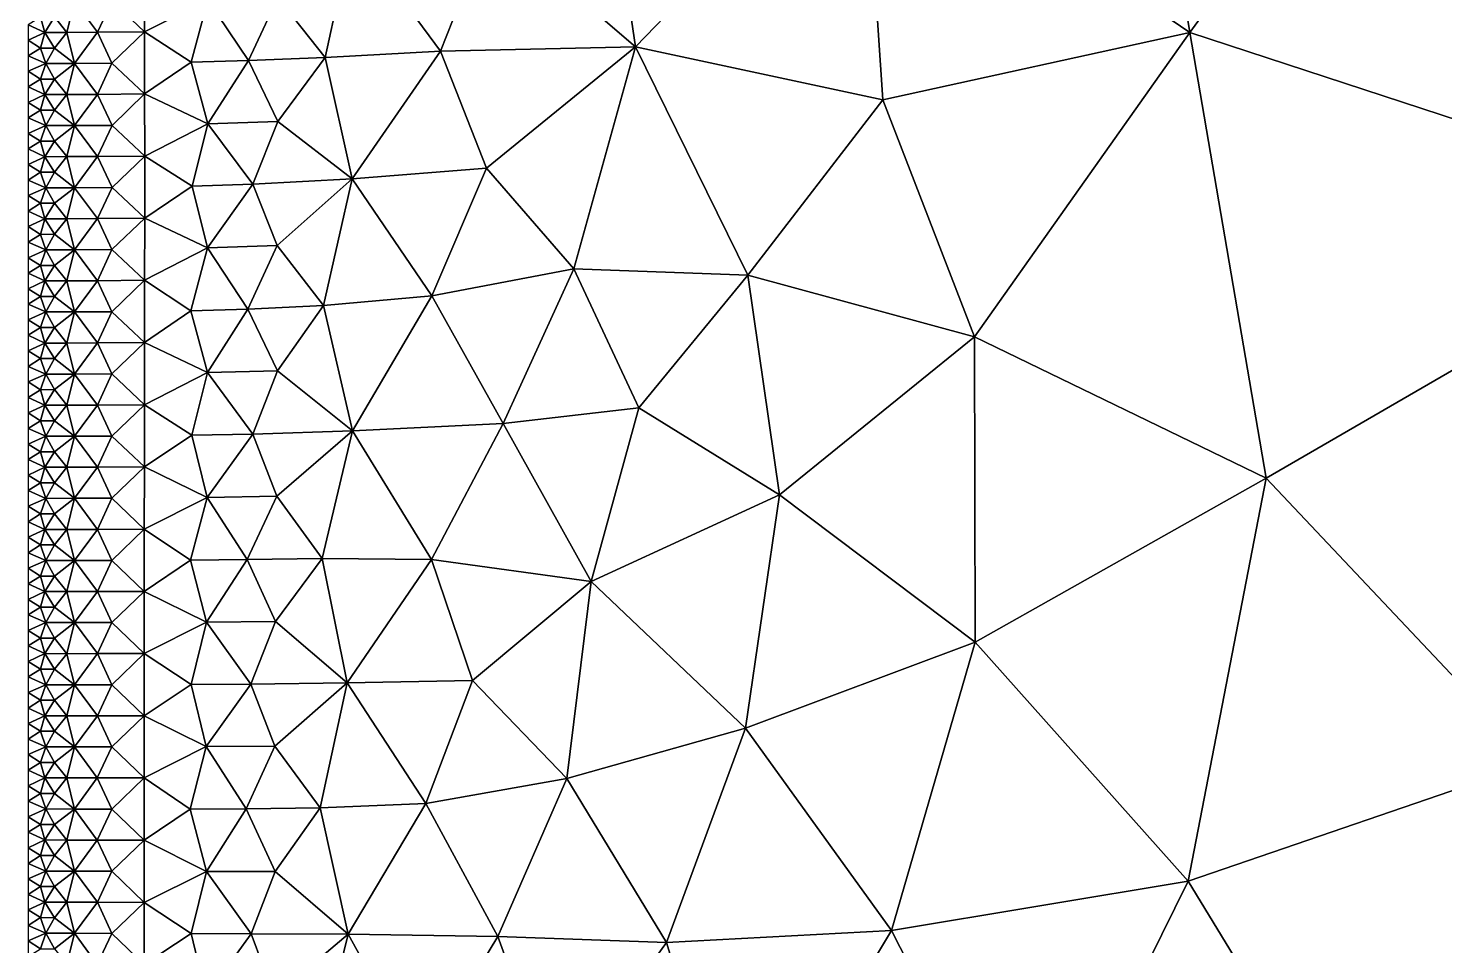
# Model space of a CAD drawing. Header units: metres. Extents: x 1 to 72, y -280 to 0.
# Drawn here: x 1 to 19.27, y -214.21 to -202.38 of the extents above; entities that cross this region are included whole.
import ezdxf

# ---------------------------------------------------------------- set-up
doc = ezdxf.new("R2010")
doc.units = ezdxf.units.M

msp = doc.modelspace()

# ---------------------------------------------------------------- linework, layer by layer
at = {"layer": 'layer', "color": 0}
for points in [[(15.9812, -202.437), (19.7021, -197.307), (15.1691, -197.521)], [(22.9472, -204.719), (19.7021, -197.307), (15.9812, -202.437)], [(15.9812, -202.437), (15.1691, -197.521), (11.7697, -199.582)], [(8.82941, -202.621), (8.32255, -199.199), (6.96793, -201.025)], [(8.82941, -202.621), (11.7697, -199.582), (8.32255, -199.199)], [(12.0194, -203.307), (11.7697, -199.582), (8.82941, -202.621)], [(12.0194, -203.307), (15.9812, -202.437), (11.7697, -199.582)], [(5.18044, -201.141), (6.31628, -202.677), (6.96793, -201.025)], [(6.96793, -201.025), (6.31628, -202.677), (8.82941, -202.621)], [(5.18044, -201.141), (4.21959, -201.988), (4.82925, -202.758)], [(5.18044, -201.141), (4.82925, -202.758), (6.31628, -202.677)], [(2.50151, -201.629), (2.07963, -202.034), (2.49965, -202.43)], [(2.50151, -201.629), (2.49965, -202.43), (3.3144, -202.015)], [(3.3144, -202.015), (2.49965, -202.43), (3.10026, -202.821)], [(3.3144, -202.015), (3.10026, -202.821), (3.83915, -202.8)], [(3.3144, -202.015), (3.83915, -202.8), (4.21959, -201.988)], [(4.21959, -201.988), (3.83915, -202.8), (4.82925, -202.758)], [(1.5954, -202.036), (1.3374, -202.237), (1.49604, -202.437)], [(1.5954, -202.036), (1.49604, -202.437), (1.89228, -202.435)], [(1.5954, -202.036), (1.89228, -202.435), (2.07963, -202.034)], [(2.07963, -202.034), (1.89228, -202.435), (2.49965, -202.43)], [(1.15522, -202.238), (1, -202.338), (1.21168, -202.438)], [(1, -202.338), (1, -202.538), (1.21168, -202.438)], [(1.15522, -202.238), (1.21168, -202.438), (1.3374, -202.237)], [(1.3374, -202.237), (1.21168, -202.438), (1.49604, -202.437)], [(1.21168, -202.438), (1, -202.538), (1.15517, -202.638)], [(1, -202.538), (1, -202.738), (1.15517, -202.638)], [(1.21168, -202.438), (1.15517, -202.638), (1.33734, -202.638)], [(1.21168, -202.438), (1.33734, -202.638), (1.49604, -202.437)], [(1.49604, -202.437), (1.33734, -202.638), (1.5952, -202.837)], [(1.49604, -202.437), (1.5952, -202.837), (1.89228, -202.435)], [(1.89228, -202.435), (1.5952, -202.837), (2.07904, -202.834)], [(1.89228, -202.435), (2.07904, -202.834), (2.49965, -202.43)], [(2.49965, -202.43), (2.07904, -202.834), (2.49945, -203.23)], [(2.49965, -202.43), (2.49945, -203.23), (3.10026, -202.821)], [(13.2031, -206.362), (15.9812, -202.437), (12.0194, -203.307)], [(16.9624, -208.183), (15.9812, -202.437), (13.2031, -206.362)], [(16.9624, -208.183), (22.9472, -204.719), (15.9812, -202.437)], [(1.15517, -202.638), (1, -202.738), (1.22584, -202.838)], [(1, -202.738), (1, -202.938), (1.22584, -202.838)], [(1.15517, -202.638), (1.22584, -202.838), (1.33734, -202.638)], [(1.33734, -202.638), (1.22584, -202.838), (1.5952, -202.837)], [(4.82925, -202.758), (5.17659, -204.325), (6.31628, -202.677)], [(6.31628, -202.677), (5.17659, -204.325), (6.91007, -204.186)], [(6.31628, -202.677), (6.91007, -204.186), (8.82941, -202.621)], [(8.03303, -205.484), (8.82941, -202.621), (6.91007, -204.186)], [(10.2783, -205.564), (8.82941, -202.621), (8.03303, -205.484)], [(10.2783, -205.564), (12.0194, -203.307), (8.82941, -202.621)], [(1.22584, -202.838), (1, -202.938), (1.1552, -203.038)], [(1.22584, -202.838), (1.1552, -203.038), (1.33733, -203.038)], [(1.22584, -202.838), (1.33733, -203.038), (1.5952, -202.837)], [(1.5952, -202.837), (1.33733, -203.038), (1.49601, -203.238)], [(1.5952, -202.837), (1.49601, -203.238), (1.89219, -203.235)], [(1.5952, -202.837), (1.89219, -203.235), (2.07904, -202.834)], [(2.07904, -202.834), (1.89219, -203.235), (2.49945, -203.23)], [(3.10026, -202.821), (2.49945, -203.23), (3.31372, -203.613)], [(3.10026, -202.821), (3.31372, -203.613), (3.83915, -202.8)], [(3.83915, -202.8), (3.31372, -203.613), (4.21788, -203.583)], [(3.83915, -202.8), (4.21788, -203.583), (4.82925, -202.758)], [(4.82925, -202.758), (4.21788, -203.583), (5.17659, -204.325)], [(1, -202.938), (1, -203.139), (1.1552, -203.038)], [(1.1552, -203.038), (1, -203.139), (1.21167, -203.238)], [(1.1552, -203.038), (1.21167, -203.238), (1.33733, -203.038)], [(1.33733, -203.038), (1.21167, -203.238), (1.49601, -203.238)], [(1, -203.139), (1, -203.339), (1.21167, -203.238)], [(1.21167, -203.238), (1, -203.339), (1.15518, -203.439)], [(1.21167, -203.238), (1.15518, -203.439), (1.33737, -203.438)], [(1.21167, -203.238), (1.33737, -203.438), (1.49601, -203.238)], [(1.49601, -203.238), (1.33737, -203.438), (1.59531, -203.637)], [(1.49601, -203.238), (1.59531, -203.637), (1.89219, -203.235)], [(1.89219, -203.235), (1.59531, -203.637), (2.07941, -203.635)], [(1.89219, -203.235), (2.07941, -203.635), (2.49945, -203.23)], [(2.49945, -203.23), (2.07941, -203.635), (2.50105, -204.03)], [(2.49945, -203.23), (2.50105, -204.03), (3.31372, -203.613)], [(1, -203.339), (1, -203.539), (1.15518, -203.439)], [(1.15518, -203.439), (1, -203.539), (1.22587, -203.638)], [(1.15518, -203.439), (1.22587, -203.638), (1.33737, -203.438)], [(1.33737, -203.438), (1.22587, -203.638), (1.59531, -203.637)], [(13.2031, -206.362), (12.0194, -203.307), (10.2783, -205.564)], [(1, -203.539), (1, -203.739), (1.22587, -203.638)], [(1.22587, -203.638), (1, -203.739), (1.15523, -203.839)], [(1.22587, -203.638), (1.15523, -203.839), (1.3374, -203.838)], [(1.22587, -203.638), (1.3374, -203.838), (1.59531, -203.637)], [(1.59531, -203.637), (1.3374, -203.838), (1.49613, -204.038)], [(1.59531, -203.637), (1.49613, -204.038), (1.89261, -204.036)], [(1.59531, -203.637), (1.89261, -204.036), (2.07941, -203.635)], [(2.07941, -203.635), (1.89261, -204.036), (2.50105, -204.03)], [(3.31372, -203.613), (2.50105, -204.03), (3.11136, -204.42)], [(3.31372, -203.613), (3.11136, -204.42), (3.89672, -204.394)], [(3.31372, -203.613), (3.89672, -204.394), (4.21788, -203.583)], [(4.21788, -203.583), (3.89672, -204.394), (5.17659, -204.325)], [(1, -203.739), (1, -203.939), (1.15523, -203.839)], [(1.15523, -203.839), (1, -203.939), (1.21171, -204.039)], [(1.15523, -203.839), (1.21171, -204.039), (1.3374, -203.838)], [(1.3374, -203.838), (1.21171, -204.039), (1.49613, -204.038)], [(1, -203.939), (1, -204.139), (1.21171, -204.039)], [(1.21171, -204.039), (1, -204.139), (1.1552, -204.239)], [(1, -204.139), (1, -204.339), (1.1552, -204.239)], [(1.21171, -204.039), (1.1552, -204.239), (1.33742, -204.239)], [(1.21171, -204.039), (1.33742, -204.239), (1.49613, -204.038)], [(1.49613, -204.038), (1.33742, -204.239), (1.59537, -204.438)], [(1.49613, -204.038), (1.59537, -204.438), (1.89261, -204.036)], [(1.89261, -204.036), (1.59537, -204.438), (2.07965, -204.435)], [(1.89261, -204.036), (2.07965, -204.435), (2.50105, -204.03)], [(2.50105, -204.03), (2.07965, -204.435), (2.50038, -204.83)], [(2.50105, -204.03), (2.50038, -204.83), (3.11136, -204.42)], [(5.17659, -204.325), (6.20498, -205.833), (6.91007, -204.186)], [(6.91007, -204.186), (6.20498, -205.833), (8.03303, -205.484)], [(1.1552, -204.239), (1, -204.339), (1.22589, -204.439)], [(1, -204.339), (1, -204.54), (1.22589, -204.439)], [(1.1552, -204.239), (1.22589, -204.439), (1.33742, -204.239)], [(1.33742, -204.239), (1.22589, -204.439), (1.59537, -204.438)], [(3.89672, -204.394), (4.21097, -205.183), (5.17659, -204.325)], [(5.17659, -204.325), (4.21097, -205.183), (4.80605, -205.956)], [(5.17659, -204.325), (4.80605, -205.956), (6.20498, -205.833)], [(1.22589, -204.439), (1, -204.54), (1.15522, -204.639)], [(1, -204.54), (1, -204.74), (1.15522, -204.639)], [(1.22589, -204.439), (1.15522, -204.639), (1.33739, -204.639)], [(1.22589, -204.439), (1.33739, -204.639), (1.59537, -204.438)], [(1.59537, -204.438), (1.33739, -204.639), (1.49603, -204.839)], [(1.59537, -204.438), (1.49603, -204.839), (1.89234, -204.837)], [(1.59537, -204.438), (1.89234, -204.837), (2.07965, -204.435)], [(2.07965, -204.435), (1.89234, -204.837), (2.50038, -204.83)], [(3.11136, -204.42), (2.50038, -204.83), (3.31074, -205.214)], [(3.11136, -204.42), (3.31074, -205.214), (3.89672, -204.394)], [(3.89672, -204.394), (3.31074, -205.214), (4.21097, -205.183)], [(1.15522, -204.639), (1, -204.74), (1.21167, -204.84)], [(1, -204.74), (1, -204.94), (1.21167, -204.84)], [(1.15522, -204.639), (1.21167, -204.84), (1.33739, -204.639)], [(1.33739, -204.639), (1.21167, -204.84), (1.49603, -204.839)], [(20.422, -211.845), (22.9472, -204.719), (16.9624, -208.183)], [(1.21167, -204.84), (1, -204.94), (1.15516, -205.04)], [(1, -204.94), (1, -205.14), (1.15516, -205.04)], [(1.21167, -204.84), (1.15516, -205.04), (1.33731, -205.039)], [(1.21167, -204.84), (1.33731, -205.039), (1.49603, -204.839)], [(1.49603, -204.839), (1.33731, -205.039), (1.59506, -205.239)], [(1.49603, -204.839), (1.59506, -205.239), (1.89234, -204.837)], [(1.89234, -204.837), (1.59506, -205.239), (2.07878, -205.236)], [(1.89234, -204.837), (2.07878, -205.236), (2.50038, -204.83)], [(2.50038, -204.83), (2.07878, -205.236), (2.49787, -205.632)], [(2.50038, -204.83), (2.49787, -205.632), (3.31074, -205.214)], [(1.15516, -205.04), (1, -205.14), (1.22579, -205.24)], [(1.15516, -205.04), (1.22579, -205.24), (1.33731, -205.039)], [(1.33731, -205.039), (1.22579, -205.24), (1.59506, -205.239)], [(1, -205.14), (1, -205.34), (1.22579, -205.24)], [(1.22579, -205.24), (1, -205.34), (1.15516, -205.44)], [(1.22579, -205.24), (1.15516, -205.44), (1.33724, -205.44)], [(1.22579, -205.24), (1.33724, -205.44), (1.59506, -205.239)], [(1.59506, -205.239), (1.33724, -205.44), (1.49577, -205.64)], [(1.59506, -205.239), (1.49577, -205.64), (1.89156, -205.637)], [(1.59506, -205.239), (1.89156, -205.637), (2.07878, -205.236)], [(2.07878, -205.236), (1.89156, -205.637), (2.49787, -205.632)], [(3.31074, -205.214), (2.49787, -205.632), (3.09654, -206.024)], [(3.31074, -205.214), (3.09654, -206.024), (3.83108, -206.003)], [(3.31074, -205.214), (3.83108, -206.003), (4.21097, -205.183)], [(4.21097, -205.183), (3.83108, -206.003), (4.80605, -205.956)], [(1, -205.34), (1, -205.54), (1.15516, -205.44)], [(1.15516, -205.44), (1, -205.54), (1.21158, -205.64)], [(1.15516, -205.44), (1.21158, -205.64), (1.33724, -205.44)], [(1.33724, -205.44), (1.21158, -205.64), (1.49577, -205.64)], [(6.20498, -205.833), (7.12229, -207.477), (8.03303, -205.484)], [(8.87486, -207.276), (8.03303, -205.484), (7.12229, -207.477)], [(8.87486, -207.276), (10.2783, -205.564), (8.03303, -205.484)], [(1, -205.54), (1, -205.741), (1.21158, -205.64)], [(1.21158, -205.64), (1, -205.741), (1.15511, -205.84)], [(1.21158, -205.64), (1.15511, -205.84), (1.33718, -205.84)], [(1.21158, -205.64), (1.33718, -205.84), (1.49577, -205.64)], [(1.49577, -205.64), (1.33718, -205.84), (1.59482, -206.039)], [(1.49577, -205.64), (1.59482, -206.039), (1.89156, -205.637)], [(1.89156, -205.637), (1.59482, -206.039), (2.0781, -206.037)], [(1.89156, -205.637), (2.0781, -206.037), (2.49787, -205.632)], [(2.49787, -205.632), (2.0781, -206.037), (2.49777, -206.434)], [(2.49787, -205.632), (2.49777, -206.434), (3.09654, -206.024)], [(10.686, -208.395), (10.2783, -205.564), (8.87486, -207.276)], [(10.686, -208.395), (13.2031, -206.362), (10.2783, -205.564)], [(1, -205.741), (1, -205.941), (1.15511, -205.84)], [(1.15511, -205.84), (1, -205.941), (1.22573, -206.04)], [(1.15511, -205.84), (1.22573, -206.04), (1.33718, -205.84)], [(1.33718, -205.84), (1.22573, -206.04), (1.59482, -206.039)], [(4.80605, -205.956), (5.18199, -207.57), (6.20498, -205.833)], [(6.20498, -205.833), (5.18199, -207.57), (7.12229, -207.477)], [(1, -205.941), (1, -206.141), (1.22573, -206.04)], [(3.09654, -206.024), (2.49777, -206.434), (3.31032, -206.821)], [(3.09654, -206.024), (3.31032, -206.821), (3.83108, -206.003)], [(3.83108, -206.003), (3.31032, -206.821), (4.21181, -206.797)], [(3.83108, -206.003), (4.21181, -206.797), (4.80605, -205.956)], [(4.80605, -205.956), (4.21181, -206.797), (5.18199, -207.57)], [(1.22573, -206.04), (1, -206.141), (1.15514, -206.241)], [(1, -206.141), (1, -206.341), (1.15514, -206.241)], [(1.22573, -206.04), (1.15514, -206.241), (1.33719, -206.241)], [(1.22573, -206.04), (1.33719, -206.241), (1.59482, -206.039)], [(1.59482, -206.039), (1.33719, -206.241), (1.49577, -206.44)], [(1.59482, -206.039), (1.49577, -206.44), (1.89152, -206.439)], [(1.59482, -206.039), (1.89152, -206.439), (2.0781, -206.037)], [(2.0781, -206.037), (1.89152, -206.439), (2.49777, -206.434)], [(1.15514, -206.241), (1, -206.341), (1.21158, -206.441)], [(1, -206.341), (1, -206.541), (1.21158, -206.441)], [(1.15514, -206.241), (1.21158, -206.441), (1.33719, -206.241)], [(1.33719, -206.241), (1.21158, -206.441), (1.49577, -206.44)], [(13.2087, -210.294), (13.2031, -206.362), (10.686, -208.395)], [(13.2087, -210.294), (16.9624, -208.183), (13.2031, -206.362)], [(1.21158, -206.441), (1, -206.541), (1.15513, -206.641)], [(1, -206.541), (1, -206.741), (1.15513, -206.641)], [(1.21158, -206.441), (1.15513, -206.641), (1.33724, -206.641)], [(1.21158, -206.441), (1.33724, -206.641), (1.49577, -206.44)], [(1.49577, -206.44), (1.33724, -206.641), (1.595, -206.84)], [(1.49577, -206.44), (1.595, -206.84), (1.89152, -206.439)], [(1.89152, -206.439), (1.595, -206.84), (2.07863, -206.838)], [(1.89152, -206.439), (2.07863, -206.838), (2.49777, -206.434)], [(2.49777, -206.434), (2.07863, -206.838), (2.49971, -207.236)], [(2.49777, -206.434), (2.49971, -207.236), (3.31032, -206.821)], [(1.15513, -206.641), (1, -206.741), (1.22578, -206.841)], [(1, -206.741), (1, -206.942), (1.22578, -206.841)], [(1.15513, -206.641), (1.22578, -206.841), (1.33724, -206.641)], [(1.33724, -206.641), (1.22578, -206.841), (1.595, -206.84)], [(1.22578, -206.841), (1, -206.942), (1.15518, -207.042)], [(1, -206.942), (1, -207.142), (1.15518, -207.042)], [(1.22578, -206.841), (1.15518, -207.042), (1.33729, -207.041)], [(1.22578, -206.841), (1.33729, -207.041), (1.595, -206.84)], [(1.595, -206.84), (1.33729, -207.041), (1.49595, -207.241)], [(1.595, -206.84), (1.49595, -207.241), (1.89207, -207.24)], [(1.595, -206.84), (1.89207, -207.24), (2.07863, -206.838)], [(2.07863, -206.838), (1.89207, -207.24), (2.49971, -207.236)], [(3.31032, -206.821), (2.49971, -207.236), (3.10932, -207.63)], [(3.31032, -206.821), (3.10932, -207.63), (3.89478, -207.613)], [(3.31032, -206.821), (3.89478, -207.613), (4.21181, -206.797)], [(4.21181, -206.797), (3.89478, -207.613), (5.18199, -207.57)], [(1.15518, -207.042), (1, -207.142), (1.21164, -207.242)], [(1.15518, -207.042), (1.21164, -207.242), (1.33729, -207.041)], [(1.33729, -207.041), (1.21164, -207.242), (1.49595, -207.241)], [(1, -207.142), (1, -207.342), (1.21164, -207.242)], [(1.21164, -207.242), (1, -207.342), (1.15516, -207.442)], [(1.21164, -207.242), (1.15516, -207.442), (1.33731, -207.442)], [(1.21164, -207.242), (1.33731, -207.442), (1.49595, -207.241)], [(1.49595, -207.241), (1.33731, -207.442), (1.59509, -207.641)], [(1.49595, -207.241), (1.59509, -207.641), (1.89207, -207.24)], [(1.89207, -207.24), (1.59509, -207.641), (2.07896, -207.64)], [(1.89207, -207.24), (2.07896, -207.64), (2.49971, -207.236)], [(2.49971, -207.236), (2.07896, -207.64), (2.49894, -208.038)], [(2.49971, -207.236), (2.49894, -208.038), (3.10932, -207.63)], [(8.25955, -209.512), (8.87486, -207.276), (7.12229, -207.477)], [(8.25955, -209.512), (10.686, -208.395), (8.87486, -207.276)], [(1, -207.342), (1, -207.542), (1.15516, -207.442)], [(1.15516, -207.442), (1, -207.542), (1.22581, -207.642)], [(1.15516, -207.442), (1.22581, -207.642), (1.33731, -207.442)], [(1.33731, -207.442), (1.22581, -207.642), (1.59509, -207.641)], [(5.18199, -207.57), (6.20002, -209.231), (7.12229, -207.477)], [(7.12229, -207.477), (6.20002, -209.231), (8.25955, -209.512)], [(1, -207.542), (1, -207.742), (1.22581, -207.642)], [(1.22581, -207.642), (1, -207.742), (1.15518, -207.842)], [(1.22581, -207.642), (1.15518, -207.842), (1.33728, -207.842)], [(1.22581, -207.642), (1.33728, -207.842), (1.59509, -207.641)], [(1.59509, -207.641), (1.33728, -207.842), (1.49583, -208.042)], [(1.59509, -207.641), (1.49583, -208.042), (1.89177, -208.041)], [(1.59509, -207.641), (1.89177, -208.041), (2.07896, -207.64)], [(2.07896, -207.64), (1.89177, -208.041), (2.49894, -208.038)], [(3.10932, -207.63), (2.49894, -208.038), (3.307, -208.431)], [(3.10932, -207.63), (3.307, -208.431), (3.89478, -207.613)], [(3.89478, -207.613), (3.307, -208.431), (4.20632, -208.416)], [(3.89478, -207.613), (4.20632, -208.416), (5.18199, -207.57)], [(5.18199, -207.57), (4.20632, -208.416), (4.78853, -209.218)], [(5.18199, -207.57), (4.78853, -209.218), (6.20002, -209.231)], [(1, -207.742), (1, -207.942), (1.15518, -207.842)], [(1.15518, -207.842), (1, -207.942), (1.2116, -208.042)], [(1.15518, -207.842), (1.2116, -208.042), (1.33728, -207.842)], [(1.33728, -207.842), (1.2116, -208.042), (1.49583, -208.042)], [(1, -207.942), (1, -208.143), (1.2116, -208.042)], [(1.2116, -208.042), (1, -208.143), (1.1551, -208.243)], [(1.2116, -208.042), (1.1551, -208.243), (1.33717, -208.242)], [(1.2116, -208.042), (1.33717, -208.242), (1.49583, -208.042)], [(1.49583, -208.042), (1.33717, -208.242), (1.59468, -208.442)], [(1.49583, -208.042), (1.59468, -208.442), (1.89177, -208.041)], [(1.89177, -208.041), (1.59468, -208.442), (2.07785, -208.441)], [(1.89177, -208.041), (2.07785, -208.441), (2.49894, -208.038)], [(2.49894, -208.038), (2.07785, -208.441), (2.49559, -208.84)], [(2.49894, -208.038), (2.49559, -208.84), (3.307, -208.431)], [(1, -208.143), (1, -208.343), (1.1551, -208.243)], [(15.9559, -213.378), (16.9624, -208.183), (13.2087, -210.294)], [(20.422, -211.845), (16.9624, -208.183), (15.9559, -213.378)], [(1.1551, -208.243), (1, -208.343), (1.22568, -208.443)], [(1, -208.343), (1, -208.543), (1.22568, -208.443)], [(1.1551, -208.243), (1.22568, -208.443), (1.33717, -208.242)], [(1.33717, -208.242), (1.22568, -208.443), (1.59468, -208.442)], [(10.2499, -211.406), (10.686, -208.395), (8.25955, -209.512)], [(10.2499, -211.406), (13.2087, -210.294), (10.686, -208.395)], [(1.22568, -208.443), (1, -208.543), (1.15509, -208.643)], [(1, -208.543), (1, -208.743), (1.15509, -208.643)], [(1.22568, -208.443), (1.15509, -208.643), (1.33707, -208.643)], [(1.22568, -208.443), (1.33707, -208.643), (1.59468, -208.442)], [(1.59468, -208.442), (1.33707, -208.643), (1.49545, -208.843)], [(1.59468, -208.442), (1.49545, -208.843), (1.89065, -208.842)], [(1.59468, -208.442), (1.89065, -208.842), (2.07785, -208.441)], [(2.07785, -208.441), (1.89065, -208.842), (2.49559, -208.84)], [(3.307, -208.431), (2.49559, -208.84), (3.09091, -209.238)], [(3.307, -208.431), (3.09091, -209.238), (3.82068, -209.231)], [(3.307, -208.431), (3.82068, -209.231), (4.20632, -208.416)], [(4.20632, -208.416), (3.82068, -209.231), (4.78853, -209.218)], [(1.15509, -208.643), (1, -208.743), (1.21146, -208.843)], [(1, -208.743), (1, -208.943), (1.21146, -208.843)], [(1.15509, -208.643), (1.21146, -208.843), (1.33707, -208.643)], [(1.33707, -208.643), (1.21146, -208.843), (1.49545, -208.843)], [(1.21146, -208.843), (1, -208.943), (1.15502, -209.043)], [(1, -208.943), (1, -209.143), (1.15502, -209.043)], [(1.21146, -208.843), (1.15502, -209.043), (1.33696, -209.043)], [(1.21146, -208.843), (1.33696, -209.043), (1.49545, -208.843)], [(1.49545, -208.843), (1.33696, -209.043), (1.5942, -209.243)], [(1.49545, -208.843), (1.5942, -209.243), (1.89065, -208.842)], [(1.89065, -208.842), (1.5942, -209.243), (2.07654, -209.243)], [(1.89065, -208.842), (2.07654, -209.243), (2.49559, -208.84)], [(2.49559, -208.84), (2.07654, -209.243), (2.49395, -209.642)], [(2.49559, -208.84), (2.49395, -209.642), (3.09091, -209.238)], [(1.15502, -209.043), (1, -209.143), (1.22555, -209.243)], [(1.15502, -209.043), (1.22555, -209.243), (1.33696, -209.043)], [(1.33696, -209.043), (1.22555, -209.243), (1.5942, -209.243)], [(1, -209.143), (1, -209.343), (1.22555, -209.243)], [(1.22555, -209.243), (1, -209.343), (1.15503, -209.444)], [(1.22555, -209.243), (1.15503, -209.444), (1.33692, -209.444)], [(1.22555, -209.243), (1.33692, -209.444), (1.5942, -209.243)], [(1.5942, -209.243), (1.33692, -209.444), (1.49526, -209.644)], [(1.5942, -209.243), (1.49526, -209.644), (1.89007, -209.643)], [(1.5942, -209.243), (1.89007, -209.643), (2.07654, -209.243)], [(2.07654, -209.243), (1.89007, -209.643), (2.49395, -209.642)], [(3.09091, -209.238), (2.49395, -209.642), (3.29875, -210.039)], [(3.09091, -209.238), (3.29875, -210.039), (3.82068, -209.231)], [(3.82068, -209.231), (3.29875, -210.039), (4.18643, -210.031)], [(3.82068, -209.231), (4.18643, -210.031), (4.78853, -209.218)], [(4.78853, -209.218), (4.18643, -210.031), (5.10982, -210.82)], [(4.78853, -209.218), (5.10982, -210.82), (6.20002, -209.231)], [(6.20002, -209.231), (5.10982, -210.82), (6.72926, -210.792)], [(6.20002, -209.231), (6.72926, -210.792), (8.25955, -209.512)], [(1, -209.343), (1, -209.544), (1.15503, -209.444)], [(1.15503, -209.444), (1, -209.544), (1.2114, -209.644)], [(1.15503, -209.444), (1.2114, -209.644), (1.33692, -209.444)], [(1.33692, -209.444), (1.2114, -209.644), (1.49526, -209.644)], [(1, -209.544), (1, -209.744), (1.2114, -209.644)], [(1.2114, -209.644), (1, -209.744), (1.155, -209.844)], [(1.2114, -209.644), (1.155, -209.844), (1.33691, -209.844)], [(1.2114, -209.644), (1.33691, -209.844), (1.49526, -209.644)], [(1.49526, -209.644), (1.33691, -209.844), (1.59415, -210.044)], [(1.49526, -209.644), (1.59415, -210.044), (1.89007, -209.643)], [(1.89007, -209.643), (1.59415, -210.044), (2.07643, -210.044)], [(1.89007, -209.643), (2.07643, -210.044), (2.49395, -209.642)], [(2.49395, -209.642), (2.07643, -210.044), (2.49497, -210.444)], [(2.49395, -209.642), (2.49497, -210.444), (3.29875, -210.039)], [(7.94548, -212.055), (8.25955, -209.512), (6.72926, -210.792)], [(7.94548, -212.055), (10.2499, -211.406), (8.25955, -209.512)], [(1, -209.744), (1, -209.944), (1.155, -209.844)], [(1.155, -209.844), (1, -209.944), (1.22553, -210.044)], [(1.155, -209.844), (1.22553, -210.044), (1.33691, -209.844)], [(1.33691, -209.844), (1.22553, -210.044), (1.59415, -210.044)], [(1, -209.944), (1, -210.144), (1.22553, -210.044)], [(1.22553, -210.044), (1, -210.144), (1.15505, -210.244)], [(1.22553, -210.044), (1.15505, -210.244), (1.33693, -210.244)], [(1.22553, -210.044), (1.33693, -210.244), (1.59415, -210.044)], [(1.59415, -210.044), (1.33693, -210.244), (1.49533, -210.445)], [(1.59415, -210.044), (1.49533, -210.445), (1.89029, -210.444)], [(1.59415, -210.044), (1.89029, -210.444), (2.07643, -210.044)], [(2.07643, -210.044), (1.89029, -210.444), (2.49497, -210.444)], [(3.29875, -210.039), (2.49497, -210.444), (3.09903, -210.843)], [(3.29875, -210.039), (3.09903, -210.843), (3.86993, -210.837)], [(3.29875, -210.039), (3.86993, -210.837), (4.18643, -210.031)], [(4.18643, -210.031), (3.86993, -210.837), (5.10982, -210.82)], [(1, -210.144), (1, -210.344), (1.15505, -210.244)], [(1.15505, -210.244), (1, -210.344), (1.21142, -210.444)], [(1, -210.344), (1, -210.544), (1.21142, -210.444)], [(1.15505, -210.244), (1.21142, -210.444), (1.33693, -210.244)], [(1.33693, -210.244), (1.21142, -210.444), (1.49533, -210.445)], [(12.1335, -214.011), (13.2087, -210.294), (10.2499, -211.406)], [(15.9559, -213.378), (13.2087, -210.294), (12.1335, -214.011)], [(1.21142, -210.444), (1, -210.544), (1.15502, -210.645)], [(1, -210.544), (1, -210.745), (1.15502, -210.645)], [(1.21142, -210.444), (1.15502, -210.645), (1.33694, -210.645)], [(1.21142, -210.444), (1.33694, -210.645), (1.49533, -210.445)], [(1.49533, -210.445), (1.33694, -210.645), (1.59418, -210.845)], [(1.49533, -210.445), (1.59418, -210.845), (1.89029, -210.444)], [(1.89029, -210.444), (1.59418, -210.845), (2.07658, -210.845)], [(1.89029, -210.444), (2.07658, -210.845), (2.49497, -210.444)], [(2.49497, -210.444), (2.07658, -210.845), (2.49436, -211.245)], [(2.49497, -210.444), (2.49436, -211.245), (3.09903, -210.843)], [(1.15502, -210.645), (1, -210.745), (1.22555, -210.845)], [(1, -210.745), (1, -210.945), (1.22555, -210.845)], [(1.15502, -210.645), (1.22555, -210.845), (1.33694, -210.645)], [(1.33694, -210.645), (1.22555, -210.845), (1.59418, -210.845)], [(1.22555, -210.845), (1, -210.945), (1.15504, -211.045)], [(1, -210.945), (1, -211.145), (1.15504, -211.045)], [(1.22555, -210.845), (1.15504, -211.045), (1.33693, -211.045)], [(1.22555, -210.845), (1.33693, -211.045), (1.59418, -210.845)], [(1.59418, -210.845), (1.33693, -211.045), (1.49527, -211.245)], [(1.59418, -210.845), (1.49527, -211.245), (1.89008, -211.245)], [(1.59418, -210.845), (1.89008, -211.245), (2.07658, -210.845)], [(2.07658, -210.845), (1.89008, -211.245), (2.49436, -211.245)], [(3.09903, -210.843), (2.49436, -211.245), (3.29558, -211.643)], [(3.09903, -210.843), (3.29558, -211.643), (3.86993, -210.837)], [(3.86993, -210.837), (3.29558, -211.643), (4.17976, -211.636)], [(3.86993, -210.837), (4.17976, -211.636), (5.10982, -210.82)], [(5.10982, -210.82), (4.17976, -211.636), (4.76337, -212.431)], [(5.10982, -210.82), (4.76337, -212.431), (6.12567, -212.375)], [(5.10982, -210.82), (6.12567, -212.375), (6.72926, -210.792)], [(6.72926, -210.792), (6.12567, -212.375), (7.94548, -212.055)], [(1.15504, -211.045), (1, -211.145), (1.2114, -211.245)], [(1, -211.145), (1, -211.345), (1.2114, -211.245)], [(1.15504, -211.045), (1.2114, -211.245), (1.33693, -211.045)], [(1.33693, -211.045), (1.2114, -211.245), (1.49527, -211.245)], [(1.2114, -211.245), (1, -211.345), (1.15498, -211.445)], [(1.2114, -211.245), (1.15498, -211.445), (1.33687, -211.445)], [(1.2114, -211.245), (1.33687, -211.445), (1.49527, -211.245)], [(1.49527, -211.245), (1.33687, -211.445), (1.59395, -211.646)], [(1.49527, -211.245), (1.59395, -211.646), (1.89008, -211.245)], [(1.89008, -211.245), (1.59395, -211.646), (2.07591, -211.646)], [(1.89008, -211.245), (2.07591, -211.646), (2.49436, -211.245)], [(2.49436, -211.245), (2.07591, -211.646), (2.49235, -212.046)], [(2.49436, -211.245), (2.49235, -212.046), (3.29558, -211.643)], [(1, -211.345), (1, -211.545), (1.15498, -211.445)], [(1.15498, -211.445), (1, -211.545), (1.22548, -211.645)], [(1.15498, -211.445), (1.22548, -211.645), (1.33687, -211.445)], [(1.33687, -211.445), (1.22548, -211.645), (1.59395, -211.646)], [(9.23168, -214.168), (10.2499, -211.406), (7.94548, -212.055)], [(12.1335, -214.011), (10.2499, -211.406), (9.23168, -214.168)], [(1, -211.545), (1, -211.745), (1.22548, -211.645)], [(1.22548, -211.645), (1, -211.745), (1.155, -211.846)], [(1.22548, -211.645), (1.155, -211.846), (1.33682, -211.846)], [(1.22548, -211.645), (1.33682, -211.846), (1.59395, -211.646)], [(1.59395, -211.646), (1.33682, -211.846), (1.49509, -212.046)], [(1.59395, -211.646), (1.49509, -212.046), (1.8895, -212.046)], [(1.59395, -211.646), (1.8895, -212.046), (2.07591, -211.646)], [(2.07591, -211.646), (1.8895, -212.046), (2.49235, -212.046)], [(3.29558, -211.643), (2.49235, -212.046), (3.08631, -212.447)], [(3.29558, -211.643), (3.08631, -212.447), (3.81004, -212.444)], [(3.29558, -211.643), (3.81004, -212.444), (4.17976, -211.636)], [(4.17976, -211.636), (3.81004, -212.444), (4.76337, -212.431)], [(1, -211.745), (1, -211.946), (1.155, -211.846)], [(1.155, -211.846), (1, -211.946), (1.21134, -212.046)], [(1.155, -211.846), (1.21134, -212.046), (1.33682, -211.846)], [(1.33682, -211.846), (1.21134, -212.046), (1.49509, -212.046)], [(18.9813, -218.329), (20.422, -211.845), (15.9559, -213.378)], [(18.9813, -218.329), (27.1526, -214.439), (20.422, -211.845)], [(1, -211.946), (1, -212.146), (1.21134, -212.046)], [(1.21134, -212.046), (1, -212.146), (1.15496, -212.246)], [(1.21134, -212.046), (1.15496, -212.246), (1.3368, -212.246)], [(1.21134, -212.046), (1.3368, -212.246), (1.49509, -212.046)], [(1.49509, -212.046), (1.3368, -212.246), (1.59383, -212.447)], [(1.49509, -212.046), (1.59383, -212.447), (1.8895, -212.046)], [(1.8895, -212.046), (1.59383, -212.447), (2.0755, -212.447)], [(1.8895, -212.046), (2.0755, -212.447), (2.49235, -212.046)], [(2.49235, -212.046), (2.0755, -212.447), (2.49265, -212.848)], [(2.49235, -212.046), (2.49265, -212.848), (3.08631, -212.447)], [(6.12567, -212.375), (7.05386, -214.092), (7.94548, -212.055)], [(9.23168, -214.168), (7.94548, -212.055), (7.05386, -214.092)], [(1, -212.146), (1, -212.346), (1.15496, -212.246)], [(1.15496, -212.246), (1, -212.346), (1.22545, -212.446)], [(1.15496, -212.246), (1.22545, -212.446), (1.3368, -212.246)], [(1.3368, -212.246), (1.22545, -212.446), (1.59383, -212.447)], [(1, -212.346), (1, -212.546), (1.22545, -212.446)], [(4.76337, -212.431), (5.12607, -214.061), (6.12567, -212.375)], [(6.12567, -212.375), (5.12607, -214.061), (7.05386, -214.092)], [(1.22545, -212.446), (1, -212.546), (1.155, -212.646)], [(1, -212.546), (1, -212.746), (1.155, -212.646)], [(1.22545, -212.446), (1.155, -212.646), (1.33682, -212.646)], [(1.22545, -212.446), (1.33682, -212.646), (1.59383, -212.447)], [(1.59383, -212.447), (1.33682, -212.646), (1.49516, -212.847)], [(1.59383, -212.447), (1.49516, -212.847), (1.88963, -212.847)], [(1.59383, -212.447), (1.88963, -212.847), (2.0755, -212.447)], [(2.0755, -212.447), (1.88963, -212.847), (2.49265, -212.848)], [(3.08631, -212.447), (2.49265, -212.848), (3.29683, -213.25)], [(3.08631, -212.447), (3.29683, -213.25), (3.81004, -212.444)], [(3.81004, -212.444), (3.29683, -213.25), (4.18461, -213.25)], [(3.81004, -212.444), (4.18461, -213.25), (4.76337, -212.431)], [(4.76337, -212.431), (4.18461, -213.25), (5.12607, -214.061)], [(1.155, -212.646), (1, -212.746), (1.21136, -212.846)], [(1, -212.746), (1, -212.946), (1.21136, -212.846)], [(1.155, -212.646), (1.21136, -212.846), (1.33682, -212.646)], [(1.33682, -212.646), (1.21136, -212.846), (1.49516, -212.847)], [(1.21136, -212.846), (1, -212.946), (1.15499, -213.047)], [(1, -212.946), (1, -213.147), (1.15499, -213.047)], [(1.21136, -212.846), (1.15499, -213.047), (1.33688, -213.047)], [(1.21136, -212.846), (1.33688, -213.047), (1.49516, -212.847)], [(1.49516, -212.847), (1.33688, -213.047), (1.59406, -213.247)], [(1.49516, -212.847), (1.59406, -213.247), (1.88963, -212.847)], [(1.88963, -212.847), (1.59406, -213.247), (2.07615, -213.248)], [(1.88963, -212.847), (2.07615, -213.248), (2.49265, -212.848)], [(2.49265, -212.848), (2.07615, -213.248), (2.49459, -213.65)], [(2.49265, -212.848), (2.49459, -213.65), (3.29683, -213.25)], [(1.15499, -213.047), (1, -213.147), (1.22552, -213.247)], [(1, -213.147), (1, -213.347), (1.22552, -213.247)], [(1.15499, -213.047), (1.22552, -213.247), (1.33688, -213.047)], [(1.33688, -213.047), (1.22552, -213.247), (1.59406, -213.247)], [(1.22552, -213.247), (1, -213.347), (1.15505, -213.447)], [(1.22552, -213.247), (1.15505, -213.447), (1.33693, -213.447)], [(1.22552, -213.247), (1.33693, -213.447), (1.59406, -213.247)], [(1.59406, -213.247), (1.33693, -213.447), (1.49533, -213.648)], [(1.59406, -213.247), (1.49533, -213.648), (1.89018, -213.648)], [(1.59406, -213.247), (1.89018, -213.648), (2.07615, -213.248)], [(2.07615, -213.248), (1.89018, -213.648), (2.49459, -213.65)], [(3.29683, -213.25), (2.49459, -213.65), (3.09888, -214.053)], [(3.29683, -213.25), (3.09888, -214.053), (3.87172, -214.056)], [(3.29683, -213.25), (3.87172, -214.056), (4.18461, -213.25)], [(4.18461, -213.25), (3.87172, -214.056), (5.12607, -214.061)], [(1, -213.347), (1, -213.547), (1.15505, -213.447)], [(1.15505, -213.447), (1, -213.547), (1.21142, -213.647)], [(1.15505, -213.447), (1.21142, -213.647), (1.33693, -213.447)], [(1.33693, -213.447), (1.21142, -213.647), (1.49533, -213.648)], [(13.9165, -217.511), (15.9559, -213.378), (12.1335, -214.011)], [(18.9813, -218.329), (15.9559, -213.378), (13.9165, -217.511)], [(1, -213.547), (1, -213.747), (1.21142, -213.647)], [(1.21142, -213.647), (1, -213.747), (1.15502, -213.847)], [(1.21142, -213.647), (1.15502, -213.847), (1.33694, -213.848)], [(1.21142, -213.647), (1.33694, -213.848), (1.49533, -213.648)], [(1.49533, -213.648), (1.33694, -213.848), (1.59411, -214.048)], [(1.49533, -213.648), (1.59411, -214.048), (1.89018, -213.648)], [(1.89018, -213.648), (1.59411, -214.048), (2.07638, -214.05)], [(1.89018, -213.648), (2.07638, -214.05), (2.49459, -213.65)], [(2.49459, -213.65), (2.07638, -214.05), (2.49345, -214.452)], [(2.49459, -213.65), (2.49345, -214.452), (3.09888, -214.053)], [(1, -213.747), (1, -213.947), (1.15502, -213.847)], [(1.15502, -213.847), (1, -213.947), (1.22553, -214.048)], [(1.15502, -213.847), (1.22553, -214.048), (1.33694, -213.848)], [(1.33694, -213.848), (1.22553, -214.048), (1.59411, -214.048)], [(1, -213.947), (1, -214.147), (1.22553, -214.048)], [(1.22553, -214.048), (1, -214.147), (1.15503, -214.248)], [(1.22553, -214.048), (1.15503, -214.248), (1.3369, -214.248)], [(1.22553, -214.048), (1.3369, -214.248), (1.59411, -214.048)], [(1.59411, -214.048), (1.3369, -214.248), (1.49516, -214.448)], [(1.59411, -214.048), (1.49516, -214.448), (1.88974, -214.449)], [(1.59411, -214.048), (1.88974, -214.449), (2.07638, -214.05)], [(2.07638, -214.05), (1.88974, -214.449), (2.49345, -214.452)], [(3.09888, -214.053), (2.49345, -214.452), (3.29176, -214.856)], [(3.09888, -214.053), (3.29176, -214.856), (3.87172, -214.056)], [(3.87172, -214.056), (3.29176, -214.856), (4.17502, -214.862)], [(3.87172, -214.056), (4.17502, -214.862), (5.12607, -214.061)], [(5.12607, -214.061), (4.17502, -214.862), (4.73092, -215.672)], [(5.12607, -214.061), (4.73092, -215.672), (6.05161, -215.744)], [(5.12607, -214.061), (6.05161, -215.744), (7.05386, -214.092)], [(10.1744, -217.28), (12.1335, -214.011), (9.23168, -214.168)], [(13.9165, -217.511), (12.1335, -214.011), (10.1744, -217.28)], [(1, -214.147), (1, -214.347), (1.15503, -214.248)], [(7.05386, -214.092), (6.05161, -215.744), (7.80186, -216.147)], [(7.80186, -216.147), (9.23168, -214.168), (7.05386, -214.092)], [(10.1744, -217.28), (9.23168, -214.168), (7.80186, -216.147)]]:
    msp.add_3dface(points, dxfattribs=at)

doc.saveas('drawing.dxf')
